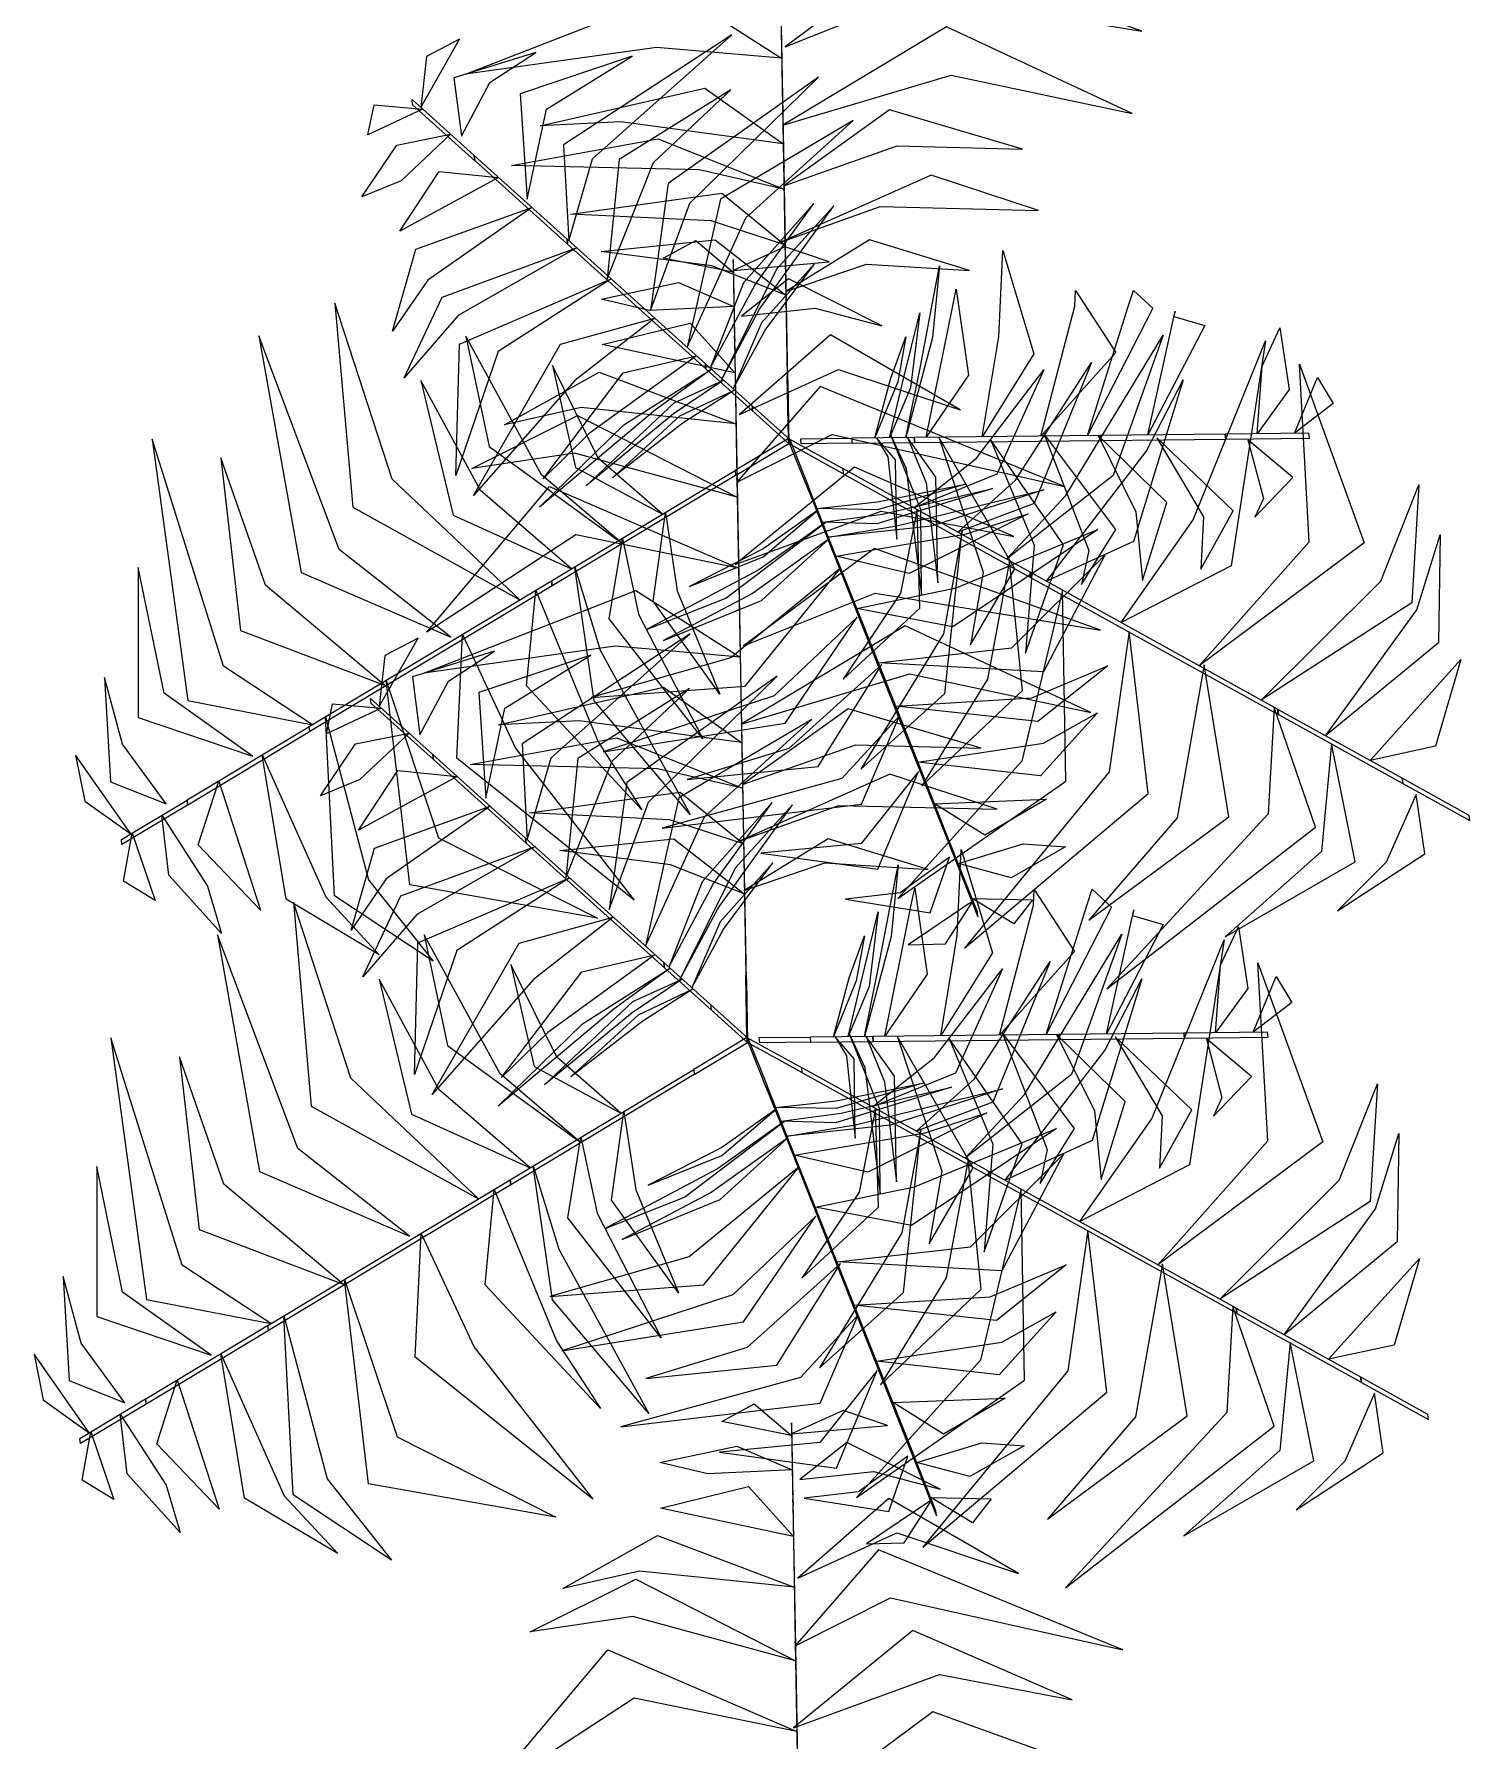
# Model space of a CAD drawing. Header units: millimetres. Extents: x 935 to 13922, y 3203 to 7816.
# Drawn here: x 3680.96 to 3712.38, y 6830.78 to 6868.13 of the extents above; entities that cross this region are included whole.
import ezdxf

# ---------------------------------------------------------------- set-up
doc = ezdxf.new("R2010")
doc.units = ezdxf.units.MM
doc.layers.add('PIANTE', color=7, linetype='Continuous', lineweight=5, true_color=0x007a00)

msp = doc.modelspace()

# ---------------------------------------------------------------- linework, layer by layer
at = {"layer": 'PIANTE'}
for points in [[(3697.357, 6865.327, 1.898), (3697.37, 6865.215, 1.898), (3697.259, 6871.404, 2.44), (3697.247, 6871.516, 2.44)], [(3697.393, 6867.855, 2.096), (3700.274, 6869.009, 1.679), (3705.202, 6868.197, 0.731), (3700.257, 6869.984, 1.765)], [(3697.315, 6867.604, 2.115), (3694.58, 6867.843, 1.657), (3690.399, 6867.258, 0.871), (3695.036, 6869.066, 1.848)], [(3692.661, 6863.611, 8.07), (3693.182, 6865.403, 8.276), (3696.227, 6868.114, 7.091), (3692.549, 6865.71, 8.792)], [(3697.342, 6866.139, 1.961), (3701.027, 6867.237, 1.395), (3704.99, 6866.393, 0.617), (3700.927, 6868.292, 1.502)], [(3689.421, 6866.529, 7.939), (3690.272, 6868.024, 7.533), (3689.545, 6867.64, 7.599)], [(3690.311, 6865.902, 8.205), (3690.935, 6867.077, 7.883), (3691.941, 6867.734, 7.753), (3690.148, 6867.175, 7.791)], [(3691.75, 6864.519, 8.213), (3692.172, 6866.487, 7.992), (3694.048, 6867.65, 7.563), (3691.599, 6866.829, 8.072)], [(3694.45, 6862.087, 6.41), (3695.313, 6864.434, 6.562), (3698.124, 6867.19, 5.545), (3694.836, 6864.864, 7.011)], [(3690.592, 6865.475, 8.368), (3690.604, 6865.363, 8.368), (3689.244, 6866.589, 7.877), (3689.231, 6866.701, 7.877)], [(3697.349, 6865.735, 1.952), (3693.798, 6866.21, 1.372), (3692.033, 6866.123, 1.054), (3695.641, 6866.953, 1.763)], [(3693.504, 6862.774, 7.251), (3694.517, 6865.326, 7.366), (3696.208, 6866.917, 6.734), (3693.765, 6865.391, 7.885)], [(3689.464, 6866.49, 7.976), (3688.264, 6865.93, 7.615), (3688.4, 6866.585, 7.63)], [(3695.249, 6861.279, 5.63), (3696.533, 6864.111, 5.651), (3698.886, 6866.242, 4.746), (3695.978, 6864.524, 6.148)], [(3697.366, 6864.816, 1.376), (3699.847, 6865.69, 1.582), (3702.589, 6865.614, 0.775), (3699.68, 6866.476, 2.41)], [(3690.074, 6865.941, 8.196), (3688.993, 6864.925, 7.893), (3688.136, 6864.572, 7.633), (3688.902, 6865.705, 7.83)], [(3692.624, 6863.645, 8.124), (3692.636, 6863.533, 8.124), (3690.604, 6865.364, 8.363), (3690.592, 6865.476, 8.363)], [(3697.366, 6864.739, 1.336), (3695.511, 6865.163, 1.332), (3691.408, 6865.258, 0.478), (3694.616, 6865.84, 1.804)], [(3691.123, 6864.996, 8.314), (3688.968, 6863.822, 7.976), (3689.828, 6865.123, 8.269)], [(3697.441, 6860.643, -2.785), (3697.453, 6860.532, -2.785), (3697.37, 6865.216, 1.9), (3697.357, 6865.328, 1.9)], [(3697.316, 6863.59, 0.168), (3699.474, 6864.358, 0.357), (3702.937, 6864.276, -0.65), (3700.589, 6865.043, 0.741)], [(3697.388, 6863.523, 0.12), (3695.774, 6864.044, 0.269), (3692.707, 6864.196, -0.288), (3696.007, 6864.652, 0.933)], [(3695.757, 6860.823, 4.696), (3696.728, 6862.636, 5.17), (3698.019, 6864.423, 4.561), (3696.485, 6862.689, 6.06)], [(3695.99, 6860.535, 3.369), (3696.833, 6862.114, 3.792), (3698.461, 6864.374, 3.036), (3697.208, 6862.989, 4.323)], [(3691.849, 6864.342, 8.229), (3689.575, 6862.751, 7.805), (3688.804, 6861.631, 7.551), (3689.314, 6863.423, 7.919)], [(3695.649, 6860.92, 5.262), (3695.662, 6860.808, 5.262), (3692.636, 6863.533, 8.113), (3692.624, 6863.645, 8.113)], [(3697.408, 6862.423, -0.98), (3695.792, 6863.06, -0.715), (3693.371, 6863.377, -0.957), (3695.863, 6863.628, -0.129)], [(3696.258, 6862.923, 6.075), (3694.729, 6863.23, 5.361), (3695.443, 6863.618, 5.166)], [(3697.407, 6862.5, -0.941), (3699.172, 6863.102, -0.813), (3701.428, 6862.958, -1.559), (3699.244, 6863.632, -0.305)], [(3692.83, 6863.458, 7.936), (3690.243, 6861.974, 7.976), (3689.062, 6860.613, 7.564), (3689.891, 6862.379, 8.363)], [(3696.258, 6862.963, 5.998), (3698.355, 6863.146, 5.329), (3697.385, 6863.476, 5.223)], [(3701.709, 6859.322, 10.153), (3702.068, 6861.511, 9.951), (3702.154, 6863.395, 9.202), (3702.837, 6861.137, 10.569)], [(3696.285, 6861.526, 7.448), (3696.297, 6861.414, 7.448), (3696.267, 6863.09, 5.772), (3696.255, 6863.202, 5.772)], [(3696.261, 6860.369, 2.164), (3696.955, 6861.654, 2.481), (3698.035, 6863.108, 1.89), (3696.878, 6861.811, 3.044)], [(3700.036, 6859.304, 8.467), (3700.338, 6860.786, 8.647), (3700.774, 6863.062, 8.123), (3700.621, 6861.495, 9.251)], [(3693.587, 6862.776, 7.222), (3691.117, 6861.188, 7.153), (3690.19, 6858.47, 5.793), (3690.267, 6861.351, 7.575)], [(3696.271, 6862.173, 6.826), (3694.425, 6862.084, 6.421), (3693.375, 6862.336, 5.889), (3695.063, 6862.694, 5.984)], [(3696.438, 6861.962, 6.962), (3698.049, 6862.139, 6.411), (3699.507, 6861.751, 6.463), (3697.469, 6862.776, 5.906)], [(3700.48, 6859.309, 9.292), (3701.054, 6862.149, 9.105), (3701.14, 6862.554, 8.863), (3701.405, 6860.667, 9.66)], [(3702.992, 6859.336, 11.052), (3703.734, 6862.178, 10.982), (3703.751, 6862.522, 9.623), (3704.631, 6861.165, 11.405)], [(3704.012, 6859.347, 11.765), (3704.909, 6862.191, 11.805), (3705.017, 6862.525, 11.394), (3705.443, 6862.132, 12.193)], [(3691.591, 6855.75, 1.961), (3688.797, 6858.392, 1.395), (3687.546, 6862.246, 0.617), (3687.934, 6857.778, 1.502)], [(3694.541, 6861.917, 6.323), (3692.794, 6860.55, 6.121), (3690.579, 6858.033, 5.372), (3692.481, 6861.346, 6.739)], [(3696.297, 6860.718, 7.836), (3693.393, 6861.338, 6.96), (3695.314, 6861.807, 7.133)], [(3699.68, 6859.3, 7.138), (3699.987, 6860.587, 7.461), (3700.34, 6862.033, 7.158), (3700.141, 6860.394, 8.163)], [(3705.331, 6859.362, 12.059), (3705.927, 6862.072, 11.635), (3705.897, 6861.95, 11.381), (3706.575, 6861.755, 11.748)], [(3690.079, 6854.935, 2.096), (3687.639, 6856.854, 1.679), (3685.879, 6861.527, 0.731), (3686.803, 6856.351, 1.765)], [(3693.812, 6857.001, 0.168), (3692.066, 6858.486, 0.357), (3690.406, 6861.526, -0.65), (3690.916, 6859.109, 0.741)], [(3696.34, 6858.414, 8.892), (3696.352, 6858.302, 8.892), (3696.297, 6861.412, 7.442), (3696.285, 6861.524, 7.442)], [(3696.396, 6859.807, 8.217), (3698.559, 6860.795, 7.351), (3701.225, 6859.907, 7.271), (3698.384, 6861.55, 7.029)], [(3699.358, 6859.297, 5.936), (3699.699, 6860.584, 6.386), (3700.037, 6861.511, 6.362), (3699.857, 6860.521, 7.018)], [(3702.24, 6856.642, 1.336), (3703.534, 6858.037, 1.332), (3705.668, 6861.543, 0.478), (3704.568, 6858.474, 1.804)], [(3704.746, 6855.254, 2.115), (3706.321, 6857.503, 1.657), (3707.905, 6861.417, 0.871), (3707.152, 6856.497, 1.848)], [(3707.721, 6859.388, 12.026), (3707.828, 6860.867, 11.723), (3708.219, 6861.708, 11.463), (3708.423, 6860.354, 11.66)], [(3695.454, 6861.094, 5.462), (3693.108, 6859.394, 5.276), (3692.097, 6858.403, 5.034), (3693.853, 6860.722, 5.83)], [(3696.317, 6859.607, 8.355), (3692.931, 6859.958, 7.505), (3691.252, 6859.579, 7.34), (3693.323, 6860.734, 7.226)], [(3695.784, 6860.797, 4.637), (3694.558, 6859.912, 4.817), (3692.022, 6857.781, 4.293), (3693.869, 6859.582, 5.422)], [(3694.709, 6857.625, -0.941), (3693.305, 6858.853, -0.813), (3692.303, 6860.879, -1.559), (3692.811, 6858.65, -0.305)], [(3696.669, 6860.002, 0.143), (3696.681, 6859.89, 0.143), (3695.662, 6860.808, 5.263), (3695.649, 6860.92, 5.263)], [(3697.441, 6860.643, -2.785), (3697.453, 6860.532, -2.785), (3697.478, 6859.172, -8.417), (3697.466, 6859.284, -8.417)], [(3700.213, 6857.764, -0.98), (3701.573, 6858.845, -0.715), (3703.057, 6860.784, -0.957), (3702.028, 6858.5, -0.129)], [(3701.175, 6857.231, 0.12), (3702.433, 6858.368, 0.269), (3704.099, 6860.949, -0.288), (3702.844, 6857.863, 0.933)], [(3706.453, 6854.309, 2.286), (3708.862, 6857.023, 1.728), (3708.646, 6860.913, 0.963), (3710.065, 6856.996, 1.723)], [(3708.541, 6859.397, 11.806), (3709.045, 6860.621, 11.445), (3709.388, 6860.048, 11.46)], [(3692.724, 6856.431, 1.376), (3690.727, 6858.144, 1.582), (3689.422, 6860.555, 0.775), (3690.129, 6857.605, 2.41)], [(3696.048, 6860.559, 3.308), (3694.951, 6859.82, 3.631), (3693.038, 6858.244, 3.328), (3694.968, 6860.067, 4.333)], [(3696.288, 6860.343, 2.106), (3695.165, 6859.627, 2.556), (3693.615, 6858.423, 2.532), (3695.091, 6859.781, 3.189)], [(3696.341, 6858.326, 8.865), (3698.423, 6859.371, 8.581), (3703.509, 6858.236, 7.577), (3698.16, 6860.42, 8.716)], [(3703.111, 6856.159, 1.952), (3705.297, 6858.997, 1.372), (3706.105, 6860.569, 1.054), (3705.019, 6857.029, 1.763)], [(3696.669, 6860.002, 0.143), (3696.681, 6859.89, 0.143), (3697.507, 6859.146, -6.164), (3697.494, 6859.258, -6.164)], [(3696.346, 6857.996, 8.862), (3692.786, 6858.962, 8.325), (3690.539, 6858.628, 7.901), (3692.853, 6859.783, 8.411)], [(3687.052, 6853.02, 2.424), (3685.106, 6854.3, 2.141), (3683.546, 6859.272, 1.137), (3684.328, 6853.548, 2.276)], [(3696.3, 6858.583, -2.785), (3696.312, 6858.471, -2.785), (3697.478, 6859.172, -8.417), (3697.466, 6859.284, -8.417)], [(3698.655, 6858.625, -2.785), (3698.667, 6858.513, -2.785), (3697.478, 6859.172, -8.417), (3697.466, 6859.284, -8.417)], [(3697.905, 6858.225, 0.143), (3697.917, 6858.113, 0.143), (3697.507, 6859.146, -6.164), (3697.494, 6859.258, -6.164)], [(3698.846, 6859.29, 3.973), (3698.859, 6859.178, 3.973), (3697.747, 6859.166, -2.335), (3697.735, 6859.278, -2.335)], [(3698.846, 6859.29, 3.973), (3698.859, 6859.178, 3.973), (3700.23, 6859.193, 9.093), (3700.218, 6859.305, 9.093)], [(3699.395, 6859.297, 5.994), (3699.645, 6858.879, 6.311), (3699.835, 6857.078, 5.719), (3699.808, 6858.816, 6.874)], [(3699.707, 6859.358, 7.199), (3700.046, 6858.624, 7.621), (3700.379, 6855.858, 6.866), (3700.363, 6857.726, 8.153)], [(3700.073, 6859.304, 8.525), (3700.477, 6858.311, 9), (3700.738, 6856.122, 8.391), (3700.692, 6858.436, 9.89)], [(3700.218, 6859.305, 9.092), (3700.23, 6859.193, 9.092), (3704.302, 6859.237, 11.943), (3704.29, 6859.349, 11.943)], [(3700.756, 6859.311, 9.46), (3701.729, 6856.359, 9.481), (3701.452, 6854.769, 8.576), (3702.418, 6856.431, 9.978)], [(3701.89, 6859.259, 10.24), (3702.846, 6856.948, 10.392), (3702.655, 6854.588, 9.375), (3703.488, 6856.954, 10.841)], [(3703.052, 6859.394, 11.081), (3704.036, 6856.831, 11.196), (3703.88, 6856.086, 10.563), (3704.633, 6857.291, 11.715)], [(3704.24, 6859.349, 11.899), (3705.07, 6857.678, 12.106), (3705.213, 6856.178, 10.92), (3705.743, 6857.88, 12.621)], [(3704.29, 6859.349, 11.953), (3704.302, 6859.237, 11.953), (3707.037, 6859.267, 12.193), (3707.025, 6859.379, 12.193)], [(3705.525, 6859.298, 12.043), (3706.547, 6857.565, 11.822), (3706.491, 6856.423, 11.393), (3707.2, 6857.701, 11.902)], [(3707.024, 6859.379, 12.198), (3707.036, 6859.267, 12.198), (3708.868, 6859.287, 11.707), (3708.855, 6859.399, 11.707)], [(3707.52, 6859.255, 12.035), (3707.857, 6857.968, 11.712), (3707.674, 6857.559, 11.583), (3708.502, 6858.429, 11.621)], [(3688.629, 6853.884, 2.28), (3686.022, 6856.071, 1.807), (3685.048, 6858.861, 1.242), (3685.478, 6855.081, 1.993)], [(3696.3, 6858.583, -2.785), (3696.312, 6858.471, -2.785), (3692.298, 6856.056, 1.9), (3692.286, 6856.168, 1.9)], [(3696.301, 6856.528, 8.72), (3699.498, 6857.692, 8.248), (3702.401, 6857.141, 7.683), (3698.913, 6858.658, 8.434)], [(3696.451, 6852.218, 8.339), (3696.463, 6852.106, 8.339), (3696.353, 6858.295, 8.881), (3696.34, 6858.407, 8.881)], [(3698.655, 6858.625, -2.785), (3698.667, 6858.513, -2.785), (3702.766, 6856.244, 1.9), (3702.754, 6856.356, 1.9)], [(3696.374, 6856.446, 8.726), (3692.818, 6857.175, 8.169), (3689.557, 6855.043, 7.404), (3692.241, 6858.231, 8.163)], [(3697.905, 6858.225, 0.143), (3697.917, 6858.113, 0.143), (3698.424, 6856.839, 5.263), (3698.411, 6856.951, 5.263)], [(3698.095, 6857.751, 2.106), (3699.418, 6857.895, 2.556), (3701.342, 6858.287, 2.532), (3699.416, 6857.724, 3.189)], [(3698.214, 6857.451, 3.308), (3699.525, 6857.627, 3.631), (3701.938, 6858.192, 3.328), (3699.4, 6857.413, 4.333)], [(3698.345, 6857.12, 4.637), (3699.836, 6857.371, 4.817), (3703.054, 6858.156, 4.293), (3700.6, 6857.361, 5.422)], [(3707.809, 6853.558, 2.421), (3710.425, 6856.158, 1.885), (3711.26, 6858.271, 1.46), (3711.103, 6855.69, 1.971)], [(3694.776, 6857.664, -0.98), (3695.032, 6855.946, -0.715), (3695.969, 6853.691, -0.957), (3694.505, 6855.724, -0.129)], [(3698.108, 6857.716, 2.164), (3696.915, 6856.871, 2.481), (3695.303, 6856.047, 1.89), (3696.915, 6856.696, 3.044)], [(3698.509, 6856.708, 5.462), (3701.366, 6857.193, 5.276), (3702.712, 6857.632, 5.034), (3700.109, 6856.332, 5.83)], [(3700.28, 6857.726, -0.941), (3699.919, 6855.897, -0.813), (3698.666, 6854.015, -1.559), (3700.342, 6855.57, -0.305)], [(3698.277, 6857.447, 3.369), (3696.821, 6856.405, 3.792), (3694.36, 6855.101, 3.036), (3696.097, 6855.787, 4.323)], [(3698.963, 6855.565, 6.323), (3701.135, 6856.016, 6.121), (3704.236, 6857.291, 5.372), (3701.062, 6855.164, 6.739)], [(3701.269, 6857.261, 0.168), (3700.856, 6855.007, 0.357), (3699.053, 6852.049, -0.65), (3700.892, 6853.699, 0.741)], [(3693.833, 6857.097, 0.12), (3694.189, 6855.439, 0.269), (3695.591, 6852.707, -0.288), (3693.546, 6855.337, 0.933)], [(3698.358, 6857.085, 4.696), (3696.684, 6855.891, 5.17), (3694.735, 6854.861, 4.561), (3696.878, 6855.735, 6.06)], [(3698.411, 6856.951, 5.262), (3698.424, 6856.839, 5.262), (3699.928, 6853.055, 8.113), (3699.915, 6853.167, 8.113)], [(3709.218, 6852.777, 1.914), (3711.216, 6855.535, 1.065), (3711.726, 6857.178, 0.9), (3711.692, 6854.808, 0.785)], [(3696.486, 6854.747, 8.537), (3699.368, 6855.9, 8.12), (3704.295, 6855.088, 7.172), (3699.351, 6856.876, 8.205)], [(3699.437, 6854.373, 7.222), (3702.356, 6854.701, 7.153), (3704.39, 6856.727, 5.793), (3703.045, 6854.178, 7.575)], [(3702.306, 6856.604, 1.376), (3701.822, 6854.019, 1.582), (3700.386, 6851.682, 0.775), (3702.587, 6853.77, 2.41)], [(3685.742, 6852.327, 1.777), (3683.805, 6853.707, 0.91), (3683.241, 6856.459, 0.831), (3683.238, 6853.177, 0.588)], [(3692.286, 6856.169, 1.898), (3692.299, 6856.057, 1.898), (3686.994, 6852.867, 2.44), (3686.982, 6852.979, 2.44)], [(3692.79, 6856.47, 1.336), (3693.351, 6854.652, 1.332), (3695.32, 6851.051, 0.478), (3693.213, 6853.538, 1.804)], [(3698.61, 6856.451, 5.63), (3696.204, 6854.482, 5.651), (3693.151, 6853.615, 4.746), (3696.519, 6853.865, 6.148)], [(3702.753, 6856.356, 1.898), (3702.765, 6856.244, 1.898), (3708.18, 6853.245, 2.44), (3708.168, 6853.357, 2.44)], [(3696.409, 6854.495, 8.556), (3693.673, 6854.735, 8.098), (3689.492, 6854.15, 7.311), (3694.129, 6855.957, 8.288)], [(3691.937, 6855.957, 1.952), (3693.302, 6852.645, 1.372), (3694.259, 6851.159, 1.054), (3691.736, 6853.87, 1.763)], [(3703.464, 6855.963, 1.961), (3702.572, 6852.223, 1.395), (3699.86, 6849.213, 0.617), (3703.536, 6851.782, 1.502)], [(3698.969, 6855.373, 6.41), (3697.155, 6853.651, 6.562), (3693.413, 6852.427, 5.545), (3697.392, 6853.055, 7.011)], [(3696.436, 6853.03, 8.401), (3700.121, 6854.129, 7.836), (3704.084, 6853.285, 7.057), (3700.021, 6855.183, 7.943)], [(3704.925, 6855.061, 2.096), (3704.483, 6851.989, 1.679), (3701.316, 6848.128, 0.731), (3705.336, 6851.516, 1.765)], [(3688.515, 6853.421, 14.38), (3689.365, 6854.916, 13.974), (3688.639, 6854.532, 14.039)], [(3690.335, 6854.994, 2.115), (3691.496, 6852.505, 1.657), (3694.093, 6849.177, 0.871), (3690.209, 6852.289, 1.848)], [(3691.754, 6850.503, 14.51), (3692.275, 6852.294, 14.717), (3695.32, 6855.005, 13.531), (3691.643, 6852.602, 15.232)], [(3689.405, 6852.794, 14.645), (3690.029, 6853.969, 14.323), (3691.034, 6854.625, 14.194), (3689.242, 6854.066, 14.232)], [(3690.843, 6851.411, 14.654), (3691.265, 6853.379, 14.433), (3693.142, 6854.541, 14.004), (3690.692, 6853.721, 14.513)], [(3699.512, 6854.338, 7.251), (3697.474, 6852.499, 7.366), (3695.252, 6851.822, 6.734), (3698.118, 6852.107, 7.885)], [(3699.814, 6853.425, 7.936), (3702.79, 6853.609, 7.976), (3704.452, 6854.306, 7.564), (3702.926, 6853.09, 8.363)], [(3706.56, 6854.331, 2.28), (3705.97, 6850.98, 1.807), (3704.041, 6848.741, 1.242), (3707.099, 6851.004, 1.993)], [(3710.191, 6852.239, 1.396), (3712.18, 6854.444, 0.52), (3711.625, 6852.547, 0.693)], [(3683.854, 6851.286, 0.521), (3682.896, 6852.592, -0.029), (3682.502, 6854.049, 0.023), (3682.634, 6851.772, -0.534)], [(3688.663, 6853.988, 2.286), (3689.81, 6850.544, 1.728), (3693.286, 6848.786, 0.963), (3689.184, 6849.516, 1.723)], [(3693.544, 6848.978, 12.851), (3694.406, 6851.326, 13.002), (3697.218, 6854.082, 11.986), (3693.93, 6851.755, 13.452)], [(3689.686, 6852.367, 14.809), (3689.698, 6852.255, 14.809), (3688.337, 6853.481, 14.318), (3688.325, 6853.593, 14.318)], [(3696.442, 6852.627, 8.392), (3692.891, 6853.101, 7.812), (3691.126, 6853.015, 7.495), (3694.735, 6853.844, 8.203)], [(3692.598, 6849.665, 13.691), (3693.61, 6852.218, 13.807), (3695.301, 6853.809, 13.174), (3692.859, 6852.283, 14.326)], [(3687.335, 6853.189, 2.421), (3688.278, 6849.623, 1.885), (3689.691, 6847.844, 1.46), (3687.535, 6849.271, 1.971)], [(3688.558, 6853.381, 14.417), (3687.358, 6852.822, 14.056), (3687.493, 6853.476, 14.071)], [(3699.897, 6853.213, 8.07), (3698.636, 6851.839, 8.276), (3694.705, 6850.758, 7.091), (3699.067, 6851.282, 8.792)], [(3696.459, 6851.708, 7.816), (3698.941, 6852.581, 8.023), (3701.682, 6852.506, 7.215), (3698.773, 6853.368, 8.851)], [(3699.915, 6853.167, 8.124), (3699.928, 6853.055, 8.124), (3700.938, 6850.513, 8.363), (3700.925, 6850.625, 8.363)], [(3700.301, 6852.199, 8.229), (3703.045, 6852.617, 7.805), (3704.232, 6853.278, 7.551), (3702.981, 6851.898, 7.919)], [(3708.097, 6853.397, 2.424), (3707.962, 6851.072, 2.141), (3704.436, 6847.235, 1.137), (3709.001, 6850.775, 2.276)], [(3708.174, 6853.354, 2.451), (3708.186, 6853.242, 2.451), (3710.907, 6851.736, 1.001), (3710.895, 6851.848, 1.001)], [(3686.976, 6852.975, 2.451), (3686.988, 6852.863, 2.451), (3684.323, 6851.26, 1.001), (3684.311, 6851.372, 1.001)], [(3689.167, 6852.832, 14.637), (3688.086, 6851.817, 14.334), (3687.229, 6851.463, 14.074), (3687.996, 6852.597, 14.27)], [(3694.343, 6848.171, 12.071), (3695.627, 6851.003, 12.092), (3697.98, 6853.133, 11.186), (3695.071, 6851.416, 12.588)], [(3696.46, 6851.631, 7.777), (3694.605, 6852.055, 7.773), (3690.502, 6852.15, 6.919), (3693.709, 6852.731, 8.245)], [(3709.352, 6852.61, 1.777), (3709.126, 6850.242, 0.91), (3707.024, 6848.377, 0.831), (3709.868, 6850.016, 0.588)], [(3683.078, 6850.63, -0.442), (3681.87, 6852.354, -1.112), (3682.07, 6851.349, -1.218)], [(3685.954, 6852.359, 1.914), (3687.343, 6849.25, 1.065), (3688.512, 6847.986, 0.9), (3686.476, 6849.202, 0.785)], [(3691.717, 6850.537, 14.564), (3691.73, 6850.425, 14.564), (3689.698, 6852.255, 14.803), (3689.685, 6852.367, 14.803)], [(3696.535, 6847.535, 3.655), (3696.547, 6847.423, 3.655), (3696.463, 6852.107, 8.34), (3696.451, 6852.219, 8.34)], [(3685.002, 6851.786, 1.396), (3685.917, 6848.961, 0.52), (3684.551, 6850.39, 0.693)], [(3690.216, 6851.887, 14.755), (3688.061, 6850.714, 14.417), (3688.922, 6852.015, 14.71)], [(3696.409, 6850.481, 6.609), (3698.568, 6851.25, 6.798), (3702.031, 6851.168, 5.79), (3699.682, 6851.935, 7.181)], [(3700.311, 6851.996, 8.213), (3699.061, 6850.418, 7.992), (3696.863, 6850.208, 7.563), (3699.423, 6849.858, 8.072)], [(3710.897, 6851.846, 1.007), (3710.909, 6851.734, 1.007), (3712.375, 6850.922, -0.669), (3712.363, 6851.034, -0.669)], [(3684.309, 6851.371, 1.007), (3684.321, 6851.259, 1.007), (3682.885, 6850.395, -0.669), (3682.872, 6850.507, -0.669)], [(3696.482, 6850.415, 6.56), (3694.868, 6850.935, 6.71), (3691.8, 6851.088, 6.153), (3695.1, 6851.543, 7.374)], [(3694.85, 6847.714, 11.136), (3695.821, 6849.527, 11.611), (3697.112, 6851.314, 11.002), (3695.579, 6849.581, 12.5)], [(3700.662, 6851.291, 8.314), (3703.114, 6851.387, 7.976), (3701.766, 6850.602, 8.269)], [(3711.198, 6851.495, 0.521), (3710.546, 6850.012, -0.029), (3709.481, 6848.943, 0.023), (3711.387, 6850.195, -0.534)], [(3683.755, 6851.036, 0.385), (3684.755, 6849.482, -0.02), (3685.062, 6848.446, -0.551), (3683.908, 6849.729, -0.457)], [(3690.943, 6851.233, 14.669), (3688.669, 6849.643, 14.245), (3687.897, 6848.523, 13.991), (3688.407, 6850.315, 14.359)], [(3695.083, 6847.426, 9.809), (3695.926, 6849.005, 10.232), (3697.554, 6851.265, 9.476), (3696.302, 6849.881, 10.764)], [(3683.112, 6850.649, -0.365), (3683.611, 6849.172, -1.079), (3682.918, 6849.597, -1.274)], [(3694.743, 6847.812, 11.702), (3694.755, 6847.7, 11.702), (3691.73, 6850.425, 14.554), (3691.717, 6850.537, 14.554)], [(3700.925, 6850.625, 8.368), (3700.937, 6850.514, 8.368), (3701.614, 6848.812, 7.877), (3701.602, 6848.923, 7.877)], [(3691.923, 6850.35, 14.376), (3689.337, 6848.866, 14.416), (3688.155, 6847.504, 14.005), (3688.984, 6849.271, 14.804)], [(3696.501, 6849.315, 5.46), (3694.886, 6849.952, 5.726), (3692.464, 6850.268, 5.483), (3694.956, 6850.519, 6.312)], [(3696.501, 6849.392, 5.5), (3698.266, 6849.994, 5.628), (3700.522, 6849.849, 4.881), (3698.337, 6850.523, 6.135)], [(3700.803, 6846.214, 16.594), (3701.162, 6848.403, 16.391), (3701.248, 6850.287, 15.643), (3701.931, 6848.029, 17.009)], [(3701.184, 6849.979, 8.196), (3702.603, 6850.41, 7.893), (3703.528, 6850.347, 7.633), (3702.338, 6849.67, 7.83)], [(3695.354, 6847.26, 8.605), (3696.049, 6848.546, 8.922), (3697.129, 6849.999, 8.33), (3695.971, 6848.703, 9.484)], [(3700.988, 6850.118, 8.205), (3699.908, 6849.342, 7.883), (3698.715, 6849.199, 7.753), (3700.57, 6848.905, 7.791)], [(3699.13, 6846.196, 14.908), (3699.432, 6847.677, 15.088), (3699.867, 6849.953, 14.563), (3699.715, 6848.387, 15.692)], [(3692.68, 6849.668, 13.662), (3690.21, 6848.079, 13.593), (3689.284, 6845.362, 12.234), (3689.361, 6848.243, 14.016)], [(3699.573, 6846.201, 15.733), (3700.147, 6849.041, 15.546), (3700.234, 6849.445, 15.304), (3700.499, 6847.559, 16.101)], [(3702.086, 6846.228, 17.492), (3702.828, 6849.07, 17.423), (3702.844, 6849.414, 16.063), (3703.724, 6848.057, 17.845)], [(3703.105, 6846.239, 18.206), (3704.003, 6849.082, 18.246), (3704.111, 6849.417, 17.834), (3704.537, 6849.023, 18.633)], [(3690.684, 6842.641, 8.401), (3687.89, 6845.283, 7.836), (3686.64, 6849.138, 7.057), (3687.027, 6844.669, 7.943)], [(3701.508, 6849.162, 7.939), (3700.083, 6848.199, 7.533), (3700.904, 6848.221, 7.599)], [(3701.487, 6849.216, 7.976), (3702.81, 6849.186, 7.615), (3702.399, 6848.659, 7.63)], [(3693.634, 6848.809, 12.764), (3691.887, 6847.442, 12.562), (3689.672, 6844.925, 11.813), (3691.575, 6848.238, 13.179)], [(3698.773, 6846.192, 13.578), (3699.08, 6847.479, 13.902), (3699.433, 6848.925, 13.599), (3699.235, 6847.286, 14.603)], [(3704.425, 6846.253, 18.499), (3705.021, 6848.964, 18.075), (3704.991, 6848.842, 17.821), (3705.668, 6848.646, 18.189)], [(3689.173, 6841.827, 8.537), (3686.733, 6843.746, 8.12), (3684.972, 6848.419, 7.172), (3685.897, 6843.243, 8.205)], [(3692.905, 6843.893, 6.609), (3691.16, 6845.378, 6.798), (3689.5, 6848.418, 5.79), (3690.01, 6846.001, 7.181)], [(3698.451, 6846.188, 12.376), (3698.792, 6847.476, 12.827), (3699.131, 6848.402, 12.802), (3698.951, 6847.412, 13.459)], [(3701.333, 6843.533, 7.777), (3702.628, 6844.928, 7.773), (3704.762, 6848.434, 6.919), (3703.662, 6845.366, 8.245)], [(3703.84, 6842.146, 8.556), (3705.414, 6844.395, 8.098), (3706.999, 6848.308, 7.311), (3706.245, 6843.389, 8.288)], [(3706.814, 6846.279, 18.466), (3706.922, 6847.759, 18.163), (3707.313, 6848.599, 17.903), (3707.517, 6847.246, 18.1)], [(3694.547, 6847.986, 11.903), (3692.202, 6846.285, 11.716), (3691.19, 6845.295, 11.474), (3692.947, 6847.613, 12.271)], [(3694.877, 6847.689, 11.078), (3693.652, 6846.803, 11.258), (3691.116, 6844.673, 10.734), (3692.963, 6846.473, 11.862)], [(3693.803, 6844.517, 5.5), (3692.399, 6845.744, 5.628), (3691.396, 6847.77, 4.881), (3691.905, 6845.542, 6.135)], [(3695.762, 6846.893, 6.584), (3695.774, 6846.782, 6.584), (3694.755, 6847.7, 11.704), (3694.743, 6847.812, 11.704)], [(3699.307, 6844.656, 5.46), (3700.666, 6845.737, 5.726), (3702.151, 6847.675, 5.483), (3701.122, 6845.391, 6.312)], [(3700.269, 6844.123, 6.56), (3701.527, 6845.26, 6.71), (3703.193, 6847.84, 6.153), (3701.937, 6844.755, 7.374)], [(3705.546, 6841.201, 8.726), (3707.956, 6843.915, 8.169), (3707.74, 6847.805, 7.404), (3709.159, 6843.887, 8.163)], [(3691.818, 6843.323, 7.816), (3689.821, 6845.035, 8.023), (3688.515, 6847.447, 7.215), (3689.223, 6844.497, 8.851)], [(3695.142, 6847.45, 9.749), (3694.045, 6846.712, 10.072), (3692.132, 6845.135, 9.769), (3694.062, 6846.958, 10.774)], [(3695.381, 6847.235, 8.546), (3694.259, 6846.519, 8.997), (3692.708, 6845.315, 8.972), (3694.185, 6846.673, 9.629)], [(3696.535, 6847.535, 3.655), (3696.547, 6847.423, 3.655), (3696.571, 6846.063, -1.977), (3696.559, 6846.175, -1.977)], [(3702.205, 6843.051, 8.392), (3704.391, 6845.889, 7.812), (3705.198, 6847.461, 7.495), (3704.112, 6843.921, 8.203)], [(3707.634, 6846.288, 18.247), (3708.138, 6847.512, 17.886), (3708.482, 6846.939, 17.9)], [(3695.762, 6846.893, 6.584), (3695.774, 6846.782, 6.584), (3696.6, 6846.038, 0.276), (3696.588, 6846.15, 0.276)], [(3686.145, 6839.911, 8.865), (3684.199, 6841.191, 8.581), (3682.639, 6846.164, 7.577), (3683.422, 6840.44, 8.716)], [(3695.394, 6845.475, 3.655), (3695.406, 6845.363, 3.655), (3696.571, 6846.063, -1.977), (3696.559, 6846.175, -1.977)], [(3697.749, 6845.517, 3.655), (3697.761, 6845.405, 3.655), (3696.571, 6846.063, -1.977), (3696.559, 6846.175, -1.977)], [(3696.998, 6845.117, 6.584), (3697.01, 6845.005, 6.584), (3696.6, 6846.038, 0.276), (3696.588, 6846.15, 0.276)], [(3697.94, 6846.182, 10.414), (3697.952, 6846.07, 10.414), (3696.841, 6846.058, 4.106), (3696.829, 6846.17, 4.106)], [(3697.94, 6846.182, 10.414), (3697.952, 6846.07, 10.414), (3699.324, 6846.085, 15.533), (3699.312, 6846.197, 15.533)], [(3698.488, 6846.188, 12.434), (3698.739, 6845.77, 12.751), (3698.929, 6843.97, 12.16), (3698.902, 6845.707, 13.314)], [(3698.8, 6846.249, 13.639), (3699.14, 6845.515, 14.062), (3699.473, 6842.75, 13.306), (3699.457, 6844.617, 14.594)], [(3699.167, 6846.196, 14.966), (3699.571, 6845.203, 15.441), (3699.831, 6843.013, 14.831), (3699.785, 6845.327, 16.33)], [(3699.312, 6846.197, 15.532), (3699.324, 6846.085, 15.532), (3703.396, 6846.129, 18.383), (3703.383, 6846.241, 18.383)], [(3699.849, 6846.203, 15.9), (3700.823, 6843.25, 15.922), (3700.545, 6841.661, 15.016), (3701.511, 6843.323, 16.418)], [(3700.984, 6846.15, 16.68), (3701.939, 6843.839, 16.832), (3701.748, 6841.479, 15.815), (3702.581, 6843.846, 17.281)], [(3702.145, 6846.286, 17.521), (3703.129, 6843.722, 17.636), (3702.973, 6842.978, 17.004), (3703.726, 6844.183, 18.156)], [(3703.333, 6846.241, 18.34), (3704.163, 6844.57, 18.547), (3704.307, 6843.069, 17.361), (3704.837, 6844.772, 19.062)], [(3703.383, 6846.241, 18.394), (3703.396, 6846.129, 18.394), (3706.13, 6846.159, 18.633), (3706.118, 6846.27, 18.633)], [(3704.618, 6846.19, 18.483), (3705.641, 6844.456, 18.263), (3705.585, 6843.314, 17.833), (3706.294, 6844.593, 18.343)], [(3706.118, 6846.27, 18.638), (3706.13, 6846.159, 18.638), (3707.961, 6846.178, 18.148), (3707.949, 6846.29, 18.148)], [(3706.613, 6846.147, 18.475), (3706.95, 6844.86, 18.153), (3706.767, 6844.451, 18.024), (3707.595, 6845.321, 18.062)], [(3687.722, 6840.776, 8.72), (3685.116, 6842.962, 8.248), (3684.141, 6845.752, 7.683), (3684.572, 6841.973, 8.434)], [(3695.394, 6845.475, 3.655), (3695.406, 6845.363, 3.655), (3691.391, 6842.948, 8.34), (3691.379, 6843.06, 8.34)], [(3697.749, 6845.517, 3.655), (3697.761, 6845.405, 3.655), (3701.859, 6843.135, 8.34), (3701.847, 6843.247, 8.34)], [(3696.998, 6845.117, 6.584), (3697.01, 6845.005, 6.584), (3697.517, 6843.73, 11.704), (3697.505, 6843.842, 11.704)], [(3697.188, 6844.642, 8.546), (3698.512, 6844.786, 8.997), (3700.435, 6845.178, 8.972), (3698.51, 6844.616, 9.629)], [(3697.307, 6844.343, 9.749), (3698.618, 6844.519, 10.072), (3701.032, 6845.084, 9.769), (3698.494, 6844.305, 10.774)], [(3697.439, 6844.012, 11.078), (3698.93, 6844.262, 11.258), (3702.148, 6845.048, 10.734), (3699.694, 6844.253, 11.862)], [(3706.902, 6840.45, 8.862), (3709.519, 6843.049, 8.325), (3710.353, 6845.163, 7.901), (3710.196, 6842.582, 8.411)], [(3693.869, 6844.556, 5.46), (3694.125, 6842.838, 5.726), (3695.062, 6840.583, 5.483), (3693.599, 6842.616, 6.312)], [(3697.201, 6844.607, 8.605), (3696.009, 6843.763, 8.922), (3694.397, 6842.939, 8.33), (3696.008, 6843.588, 9.484)], [(3699.373, 6844.618, 5.5), (3699.013, 6842.788, 5.628), (3697.759, 6840.907, 4.881), (3699.435, 6842.462, 6.135)], [(3697.37, 6844.338, 9.809), (3695.915, 6843.297, 10.232), (3693.454, 6841.993, 9.476), (3695.19, 6842.679, 10.764)], [(3697.603, 6843.599, 11.903), (3700.459, 6844.084, 11.716), (3701.805, 6844.523, 11.474), (3699.203, 6843.224, 12.271)], [(3698.057, 6842.457, 12.764), (3700.228, 6842.908, 12.562), (3703.33, 6844.182, 11.813), (3700.156, 6842.056, 13.179)], [(3692.926, 6843.989, 6.56), (3693.282, 6842.331, 6.71), (3694.684, 6839.598, 6.153), (3692.64, 6842.228, 7.374)], [(3697.452, 6843.977, 11.136), (3695.778, 6842.782, 11.611), (3693.828, 6841.753, 11.002), (3695.971, 6842.627, 12.5)], [(3697.505, 6843.842, 11.702), (3697.517, 6843.73, 11.702), (3699.021, 6839.946, 14.554), (3699.009, 6840.058, 14.554)], [(3700.363, 6844.152, 6.609), (3699.949, 6841.899, 6.798), (3698.147, 6838.941, 5.79), (3699.985, 6840.591, 7.181)], [(3708.312, 6839.669, 8.355), (3710.309, 6842.426, 7.505), (3710.82, 6844.07, 7.34), (3710.785, 6841.699, 7.226)], [(3698.531, 6841.264, 13.662), (3701.449, 6841.593, 13.593), (3703.484, 6843.618, 12.234), (3702.138, 6841.07, 14.016)], [(3701.4, 6843.496, 7.816), (3700.916, 6840.91, 8.023), (3699.48, 6838.574, 7.215), (3701.681, 6840.662, 8.851)], [(3684.835, 6839.218, 8.217), (3682.898, 6840.598, 7.351), (3682.334, 6843.351, 7.271), (3682.332, 6840.068, 7.029)], [(3691.38, 6843.06, 8.339), (3691.392, 6842.948, 8.339), (3686.088, 6839.758, 8.881), (3686.075, 6839.87, 8.881)], [(3691.884, 6843.362, 7.777), (3692.445, 6841.543, 7.773), (3694.414, 6837.942, 6.919), (3692.306, 6840.429, 8.245)], [(3697.704, 6843.343, 12.071), (3695.298, 6841.373, 12.092), (3692.244, 6840.507, 11.186), (3695.613, 6840.757, 12.588)], [(3701.846, 6843.248, 8.339), (3701.859, 6843.136, 8.339), (3707.274, 6840.137, 8.881), (3707.261, 6840.249, 8.881)], [(3691.03, 6842.848, 8.392), (3692.395, 6839.536, 7.812), (3693.353, 6838.051, 7.495), (3690.83, 6840.761, 8.203)], [(3702.557, 6842.855, 8.401), (3701.666, 6839.114, 7.836), (3698.953, 6836.104, 7.057), (3702.629, 6838.674, 7.943)], [(3698.063, 6842.265, 12.851), (3696.249, 6840.543, 13.002), (3692.507, 6839.319, 11.986), (3696.486, 6839.947, 13.452)], [(3704.018, 6841.953, 8.537), (3703.577, 6838.88, 8.12), (3700.41, 6835.019, 7.172), (3704.43, 6838.408, 8.205)], [(3689.429, 6841.885, 8.556), (3690.589, 6839.397, 8.098), (3693.186, 6836.068, 7.311), (3689.303, 6839.18, 8.288)], [(3698.606, 6841.229, 13.691), (3696.567, 6839.39, 13.807), (3694.346, 6838.714, 13.174), (3697.211, 6838.999, 14.326)], [(3698.907, 6840.317, 14.376), (3701.883, 6840.501, 14.416), (3703.546, 6841.198, 14.005), (3702.02, 6839.981, 14.804)], [(3705.654, 6841.223, 8.72), (3705.063, 6837.872, 8.248), (3703.135, 6835.633, 7.683), (3706.192, 6837.896, 8.434)], [(3709.284, 6839.131, 7.836), (3711.273, 6841.336, 6.96), (3710.719, 6839.438, 7.133)], [(3682.948, 6838.177, 6.962), (3681.989, 6839.483, 6.411), (3681.596, 6840.94, 6.463), (3681.728, 6838.664, 5.906)], [(3687.757, 6840.88, 8.726), (3688.903, 6837.436, 8.169), (3692.38, 6835.678, 7.404), (3688.277, 6836.408, 8.163)], [(3686.429, 6840.081, 8.862), (3687.372, 6836.515, 8.325), (3688.785, 6834.736, 7.901), (3686.628, 6836.162, 8.411)], [(3698.991, 6840.105, 14.51), (3697.729, 6838.73, 14.717), (3693.799, 6837.65, 13.531), (3698.16, 6838.174, 15.232)], [(3699.395, 6839.091, 14.669), (3702.138, 6839.508, 14.245), (3703.326, 6840.17, 13.991), (3702.074, 6838.79, 14.359)], [(3707.191, 6840.289, 8.865), (3707.055, 6837.964, 8.581), (3703.529, 6834.127, 7.577), (3708.095, 6837.666, 8.716)], [(3707.267, 6840.246, 8.892), (3707.279, 6840.134, 8.892), (3710, 6838.627, 7.442), (3709.988, 6838.739, 7.442)], [(3686.07, 6839.867, 8.892), (3686.082, 6839.755, 8.892), (3683.417, 6838.152, 7.442), (3683.404, 6838.264, 7.442)], [(3699.009, 6840.058, 14.564), (3699.021, 6839.946, 14.564), (3700.031, 6837.405, 14.803), (3700.019, 6837.517, 14.803)], [(3708.446, 6839.501, 8.217), (3708.22, 6837.133, 7.351), (3706.117, 6835.269, 7.271), (3708.962, 6836.908, 7.029)], [(3682.171, 6837.521, 5.998), (3680.964, 6839.245, 5.329), (3681.164, 6838.24, 5.223)], [(3685.048, 6839.25, 8.355), (3686.437, 6836.142, 7.505), (3687.605, 6834.878, 7.34), (3685.569, 6836.094, 7.226)], [(3684.095, 6838.678, 7.836), (3685.011, 6835.852, 6.96), (3683.645, 6837.281, 7.133)], [(3699.405, 6838.888, 14.654), (3698.154, 6837.31, 14.433), (3695.957, 6837.1, 14.004), (3698.517, 6836.75, 14.513)], [(3709.991, 6838.738, 7.448), (3710.003, 6838.626, 7.448), (3711.469, 6837.814, 5.772), (3711.457, 6837.926, 5.772)], [(3683.402, 6838.262, 7.448), (3683.414, 6838.15, 7.448), (3681.978, 6837.287, 5.772), (3681.966, 6837.399, 5.772)], [(3699.756, 6838.182, 14.755), (3702.208, 6838.279, 14.417), (3700.859, 6837.494, 14.71)], [(3710.291, 6838.387, 6.962), (3709.639, 6836.904, 6.411), (3708.574, 6835.835, 6.463), (3710.48, 6837.087, 5.906)], [(3682.849, 6837.928, 6.826), (3683.849, 6836.373, 6.421), (3684.155, 6835.338, 5.889), (3683.001, 6836.621, 5.984)], [(3697.534, 6837.46, 14.696), (3696.006, 6837.767, 13.982), (3696.72, 6838.155, 13.787)], [(3697.534, 6837.5, 14.619), (3699.631, 6837.683, 13.95), (3698.661, 6838.013, 13.843)], [(3682.206, 6837.541, 6.075), (3682.704, 6836.063, 5.361), (3682.012, 6836.488, 5.166)], [(3697.561, 6836.063, 16.068), (3697.573, 6835.952, 16.068), (3697.543, 6837.627, 14.392), (3697.531, 6837.739, 14.392)], [(3700.019, 6837.517, 14.809), (3700.031, 6837.405, 14.809), (3700.707, 6835.703, 14.318), (3700.695, 6835.815, 14.318)], [(3697.548, 6836.71, 15.446), (3695.702, 6836.621, 15.041), (3694.651, 6836.873, 14.51), (3696.34, 6837.231, 14.605)], [(3697.715, 6836.499, 15.582), (3699.325, 6836.676, 15.032), (3700.783, 6836.289, 15.084), (3698.746, 6837.313, 14.527)], [(3700.277, 6836.87, 14.637), (3701.696, 6837.301, 14.334), (3702.621, 6837.238, 14.074), (3701.432, 6836.562, 14.27)], [(3700.081, 6837.01, 14.645), (3699.001, 6836.233, 14.323), (3697.809, 6836.09, 14.194), (3699.663, 6835.797, 14.232)], [(3697.574, 6835.255, 16.457), (3694.669, 6835.875, 15.581), (3696.59, 6836.344, 15.754)], [(3697.617, 6832.951, 17.512), (3697.629, 6832.839, 17.512), (3697.573, 6835.949, 16.062), (3697.561, 6836.061, 16.062)], [(3697.672, 6834.344, 16.838), (3699.836, 6835.332, 15.971), (3702.502, 6834.444, 15.892), (3699.66, 6836.087, 15.649)], [(3700.601, 6836.054, 14.38), (3699.176, 6835.09, 13.974), (3699.997, 6835.113, 14.039)], [(3700.58, 6836.108, 14.417), (3701.903, 6836.077, 14.056), (3701.492, 6835.551, 14.071)], [(3697.594, 6834.144, 16.975), (3694.207, 6834.495, 16.126), (3692.528, 6834.116, 15.961), (3694.599, 6835.271, 15.846)], [(3697.617, 6832.863, 17.485), (3699.699, 6833.908, 17.202), (3704.785, 6832.773, 16.198), (3699.437, 6834.958, 17.337)], [(3697.622, 6832.533, 17.483), (3694.063, 6833.499, 16.946), (3691.815, 6833.165, 16.521), (3694.129, 6834.32, 17.032)], [(3697.577, 6831.065, 17.341), (3700.775, 6832.229, 16.868), (3703.678, 6831.678, 16.303), (3700.189, 6833.195, 17.054)], [(3697.65, 6830.983, 17.347), (3694.095, 6831.713, 16.789), (3690.834, 6829.581, 16.024), (3693.517, 6832.769, 16.784)], [(3697.727, 6826.755, 16.96), (3697.74, 6826.644, 16.96), (3697.629, 6832.832, 17.501), (3697.617, 6832.944, 17.501)], [(3697.762, 6829.284, 17.158), (3700.644, 6830.438, 16.74), (3705.571, 6829.626, 15.792), (3700.627, 6831.413, 16.826)]]:
    msp.add_3dface(points, dxfattribs=at)

doc.saveas('drawing.dxf')
